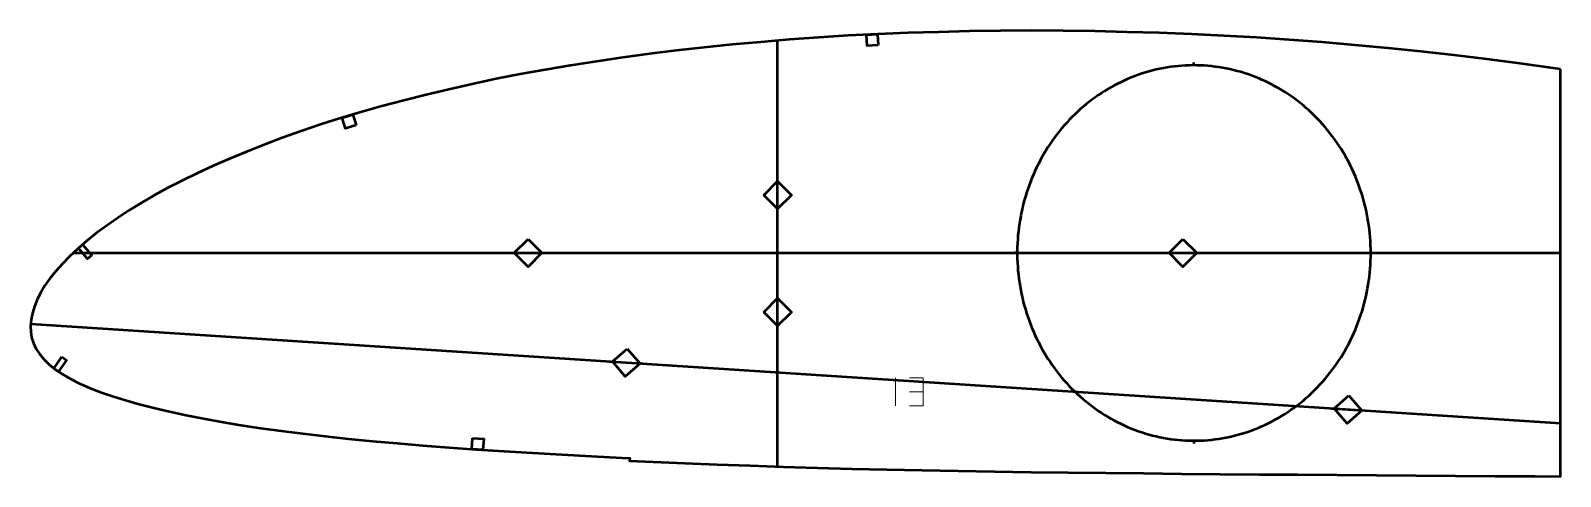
# Model space of a CAD drawing. Header units: metres. Extents: x 9 to 560, y 120 to 280.
import ezdxf

# ---------------------------------------------------------------- set-up
doc = ezdxf.new("R2010")
doc.units = ezdxf.units.M
doc.layers.add('Layer', color=1, linetype='Continuous', lineweight=50)
doc.layers.add('NumLabel', color=1, linetype='Continuous', lineweight=15)

msp = doc.modelspace()

# ---------------------------------------------------------------- linework, layer by layer
at = {"layer": 'Layer', "color": 7}
for p, q in [((278, 123.08), (278, 276.47)), ((278, 214.84), (278, 226.84)), ((24.3, 200), (560, 200)), ((182.09, 200), (194.09, 200)), ((418.02, 200), (430.02, 200)), ((278, 172.72), (278, 184.72)), ((8.98, 174.49), (560, 138.67)), ((217.48, 160.94), (229.45, 160.16)), ((477.48, 144.03), (489.45, 143.25))]:
    msp.add_line(p, q, dxfattribs=at)
at = {"layer": 'Layer'}
for p, q in [((428, 267.58), (428, 268.58)), ((364.32, 200), (363.32, 200)), ((491.68, 200), (492.68, 200)), ((428, 132.42), (428, 131.42))]:
    msp.add_line(p, q, dxfattribs=at)
for points in [[(560, 266.2), (557.39, 266.58), (545.47, 268.25), (533.55, 269.81), (521.64, 271.25), (509.74, 272.57), (497.85, 273.78), (485.97, 274.88), (474.11, 275.88), (462.29, 276.77), (450.51, 277.56), (438.79, 278.22), (427.09, 278.77), (415.44, 279.22), (403.84, 279.57), (392.31, 279.84), (380.88, 280.02), (369.55, 280.08), (358.3, 280.01), (347.12, 279.83), (336.02, 279.56), (325.01, 279.22), (314.14, 278.8), (303.42, 278.27), (292.83, 277.62), (282.34, 276.84), (271.95, 275.96), (261.68, 275.02), (251.56, 274.02), (241.63, 272.94), (231.89, 271.74), (222.29, 270.4), (212.8, 268.96), (203.44, 267.48), (194.27, 265.95), (185.32, 264.35), (176.58, 262.65), (168.02, 260.83), (159.61, 258.92), (151.38, 256.95), (143.33, 254.92), (135.49, 252.85), (127.88, 250.71), (120.49, 248.51), (113.31, 246.22), (106.34, 243.86), (99.57, 241.45), (93.01, 238.98), (86.66, 236.48), (80.55, 233.94), (74.66, 231.36), (69, 228.74), (63.58, 226.1), (58.4, 223.44), (53.48, 220.76), (48.8, 218.04), (44.35, 215.31), (40.16, 212.57), (36.22, 209.83), (32.55, 207.09), (29.14, 204.34), (25.99, 201.6), (23.08, 198.84), (20.41, 196.11), (18, 193.43), (15.88, 190.83), (14.08, 188.28), (12.56, 185.75), (11.32, 183.23), (10.32, 180.75), (9.59, 178.34), (9.12, 176), (8.9, 173.59), (8.96, 171.58), (9.28, 169.52), (9.9, 167.55), (10.84, 165.6), (12.12, 163.66), (13.71, 161.75), (15.59, 159.89), (17.81, 158.09), (20.38, 156.35), (23.3, 154.65), (26.55, 153), (30.14, 151.42), (34.09, 149.89), (38.4, 148.41), (43.05, 146.97), (48.03, 145.57), (53.34, 144.21), (58.96, 142.88), (64.9, 141.61), (71.16, 140.38), (77.72, 139.19), (84.59, 138.05), (91.76, 136.96), (99.22, 135.92), (106.99, 134.94), (115.06, 134), (123.42, 133.1), (132.06, 132.25), (140.99, 131.45), (150.21, 130.68), (159.7, 129.95), (169.45, 129.26), (179.47, 128.6), (189.74, 127.97), (200.25, 127.37), (211.01, 126.81), (222, 126.27), (224.75, 126.15), (224.71, 125.15), (233.18, 124.77), (244.62, 124.29), (256.26, 123.83), (268.12, 123.41), (280.16, 123.01), (292.38, 122.64), (304.79, 122.3), (317.36, 122), (330.11, 121.73), (343.02, 121.49), (356.08, 121.29), (369.31, 121.11), (382.69, 120.96), (396.22, 120.81), (409.87, 120.66), (423.62, 120.51), (437.47, 120.38), (451.4, 120.27), (465.45, 120.18), (479.57, 120.07), (493.76, 119.96), (507.98, 119.85), (522.24, 119.75), (536.54, 119.67), (550.87, 119.59), (560, 119.55), (560, 266.2)], [(314.23, 274.8), (310.23, 274.6), (310.03, 278.6), (314.03, 278.79), (314.23, 274.8)], [(491.68, 200), (491.67, 201.42), (491.62, 202.84), (491.55, 204.26), (491.46, 205.67), (491.33, 207.09), (491.17, 208.5), (490.99, 209.91), (490.78, 211.31), (490.54, 212.71), (490.28, 214.1), (489.99, 215.48), (489.67, 216.86), (489.32, 218.23), (488.94, 219.6), (488.54, 220.95), (488.11, 222.3), (487.66, 223.63), (487.18, 224.96), (486.67, 226.27), (486.14, 227.57), (485.58, 228.86), (485, 230.14), (484.39, 231.41), (483.75, 232.66), (483.09, 233.89), (482.41, 235.11), (481.7, 236.32), (480.97, 237.51), (480.22, 238.68), (479.44, 239.84), (478.64, 240.98), (477.82, 242.1), (476.97, 243.2), (476.11, 244.28), (475.22, 245.34), (474.31, 246.39), (473.38, 247.41), (472.43, 248.41), (471.47, 249.39), (470.48, 250.35), (469.47, 251.29), (468.45, 252.2), (467.4, 253.09), (466.34, 253.96), (465.27, 254.8), (464.17, 255.62), (463.07, 256.41), (461.94, 257.18), (460.8, 257.93), (459.65, 258.65), (458.48, 259.34), (457.3, 260), (456.1, 260.64), (454.9, 261.26), (453.68, 261.84), (452.45, 262.4), (451.21, 262.93), (449.95, 263.44), (448.69, 263.91), (447.42, 264.36), (446.14, 264.78), (444.86, 265.17), (443.56, 265.53), (442.26, 265.86), (440.96, 266.17), (439.64, 266.44), (438.33, 266.69), (437, 266.9), (435.68, 267.09), (434.35, 267.24), (433.01, 267.37), (431.68, 267.47), (430.34, 267.54), (429, 267.57), (427.67, 267.58), (426.33, 267.56), (424.99, 267.51), (423.65, 267.42), (422.32, 267.31), (420.99, 267.17), (419.66, 267), (418.34, 266.8), (417.02, 266.57), (415.7, 266.31), (414.39, 266.02), (413.09, 265.7), (411.79, 265.35), (410.5, 264.98), (409.21, 264.57), (407.94, 264.14), (406.67, 263.68), (405.42, 263.19), (404.17, 262.67), (402.94, 262.13), (401.71, 261.55), (400.5, 260.95), (399.3, 260.33), (398.11, 259.67), (396.94, 258.99), (395.77, 258.29), (394.63, 257.56), (393.5, 256.8), (392.38, 256.02), (391.28, 255.21), (390.19, 254.38), (389.12, 253.53), (388.07, 252.65), (387.04, 251.74), (386.02, 250.82), (385.03, 249.87), (384.05, 248.9), (383.09, 247.91), (382.15, 246.9), (381.23, 245.87), (380.33, 244.81), (379.46, 243.74), (378.6, 242.65), (377.77, 241.54), (376.96, 240.41), (376.17, 239.26), (375.4, 238.1), (374.66, 236.92), (373.94, 235.72), (373.25, 234.51), (372.57, 233.28), (371.93, 232.03), (371.31, 230.78), (370.71, 229.51), (370.14, 228.22), (369.59, 226.92), (369.07, 225.62), (368.58, 224.3), (368.11, 222.97), (367.67, 221.63), (367.25, 220.28), (366.87, 218.92), (366.5, 217.55), (366.17, 216.17), (365.86, 214.79), (365.58, 213.4), (365.33, 212.01), (365.11, 210.61), (364.91, 209.2), (364.74, 207.79), (364.6, 206.38), (364.49, 204.97), (364.41, 203.55), (364.35, 202.13), (364.32, 200.71), (364.32, 199.29), (364.35, 197.87), (364.41, 196.45), (364.49, 195.03), (364.6, 193.62), (364.74, 192.21), (364.91, 190.8), (365.11, 189.39), (365.33, 187.99), (365.58, 186.6), (365.86, 185.21), (366.17, 183.83), (366.5, 182.45), (366.87, 181.08), (367.25, 179.72), (367.67, 178.37), (368.11, 177.03), (368.58, 175.7), (369.07, 174.38), (369.59, 173.08), (370.14, 171.78), (370.71, 170.49), (371.31, 169.22), (371.93, 167.97), (372.57, 166.72), (373.25, 165.49), (373.94, 164.28), (374.66, 163.08), (375.4, 161.9), (376.17, 160.74), (376.96, 159.59), (377.77, 158.46), (378.6, 157.35), (379.46, 156.26), (380.33, 155.19), (381.23, 154.13), (382.15, 153.1), (383.09, 152.09), (384.05, 151.1), (385.03, 150.13), (386.02, 149.18), (387.04, 148.26), (388.07, 147.35), (389.12, 146.47), (390.19, 145.62), (391.28, 144.79), (392.38, 143.98), (393.5, 143.2), (394.63, 142.44), (395.77, 141.71), (396.94, 141.01), (398.11, 140.33), (399.3, 139.67), (400.5, 139.05), (401.71, 138.45), (402.94, 137.87), (404.17, 137.33), (405.42, 136.81), (406.67, 136.32), (407.94, 135.86), (409.21, 135.43), (410.5, 135.02), (411.79, 134.65), (413.09, 134.3), (414.39, 133.98), (415.7, 133.69), (417.02, 133.43), (418.34, 133.2), (419.66, 133), (420.99, 132.83), (422.32, 132.69), (423.65, 132.58), (424.99, 132.49), (426.33, 132.44), (427.67, 132.42), (429, 132.43), (430.34, 132.46), (431.68, 132.53), (433.01, 132.63), (434.35, 132.76), (435.68, 132.91), (437, 133.1), (438.33, 133.31), (439.64, 133.56), (440.96, 133.83), (442.26, 134.14), (443.56, 134.47), (444.86, 134.83), (446.14, 135.22), (447.42, 135.64), (448.69, 136.09), (449.95, 136.56), (451.21, 137.07), (452.45, 137.6), (453.68, 138.16), (454.9, 138.74), (456.1, 139.36), (457.3, 140), (458.48, 140.66), (459.65, 141.35), (460.8, 142.07), (461.94, 142.82), (463.07, 143.59), (464.17, 144.38), (465.27, 145.2), (466.34, 146.04), (467.4, 146.91), (468.45, 147.8), (469.47, 148.71), (470.48, 149.65), (471.47, 150.61), (472.43, 151.59), (473.38, 152.59), (474.31, 153.61), (475.22, 154.66), (476.11, 155.72), (476.97, 156.8), (477.82, 157.9), (478.64, 159.02), (479.44, 160.16), (480.22, 161.32), (480.97, 162.49), (481.7, 163.68), (482.41, 164.89), (483.09, 166.11), (483.75, 167.34), (484.39, 168.59), (485, 169.86), (485.58, 171.14), (486.14, 172.43), (486.67, 173.73), (487.18, 175.04), (487.66, 176.37), (488.11, 177.7), (488.54, 179.05), (488.94, 180.4), (489.32, 181.77), (489.67, 183.14), (489.99, 184.52), (490.28, 185.9), (490.54, 187.29), (490.78, 188.69), (490.99, 190.09), (491.17, 191.5), (491.33, 192.91), (491.46, 194.33), (491.55, 195.74), (491.62, 197.16), (491.67, 198.58), (491.68, 200)], [(126.14, 246.02), (122.3, 244.88), (121.16, 248.71), (124.99, 249.85), (126.14, 246.02)], [(273, 220.84), (278, 225.84), (283, 220.84), (278, 215.84), (273, 220.84)], [(188.09, 205), (193.09, 200), (188.09, 195), (183.09, 200), (188.09, 205)], [(424.02, 205), (429.02, 200), (424.02, 195), (419.02, 200), (424.02, 205)], [(30.91, 199.25), (29.4, 197.94), (26.11, 201.7), (27.62, 203.02), (30.91, 199.25)], [(273, 178.72), (278, 183.72), (283, 178.72), (278, 173.72), (273, 178.72)], [(223.79, 165.54), (228.46, 160.22), (223.14, 155.56), (218.48, 160.87), (223.79, 165.54)], [(20.14, 162.55), (21.79, 161.43), (18.99, 157.29), (17.33, 158.42), (20.14, 162.55)], [(483.79, 148.63), (488.45, 143.32), (483.14, 138.65), (478.47, 143.97), (483.79, 148.63)], [(168.13, 133.35), (172.12, 133.09), (171.86, 129.1), (167.87, 129.36), (168.13, 133.35)]]:
    msp.add_lwpolyline(points, close=True, dxfattribs=at)
at = {"layer": 'NumLabel', "color": 1}
for points in [[(320.5, 155), (320.5, 145)], [(325.5, 155), (330.5, 155), (330.5, 150), (325.5, 150), (330.5, 150), (330.5, 145), (325.5, 145)]]:
    msp.add_lwpolyline(points, dxfattribs=at)

doc.saveas('drawing.dxf')
